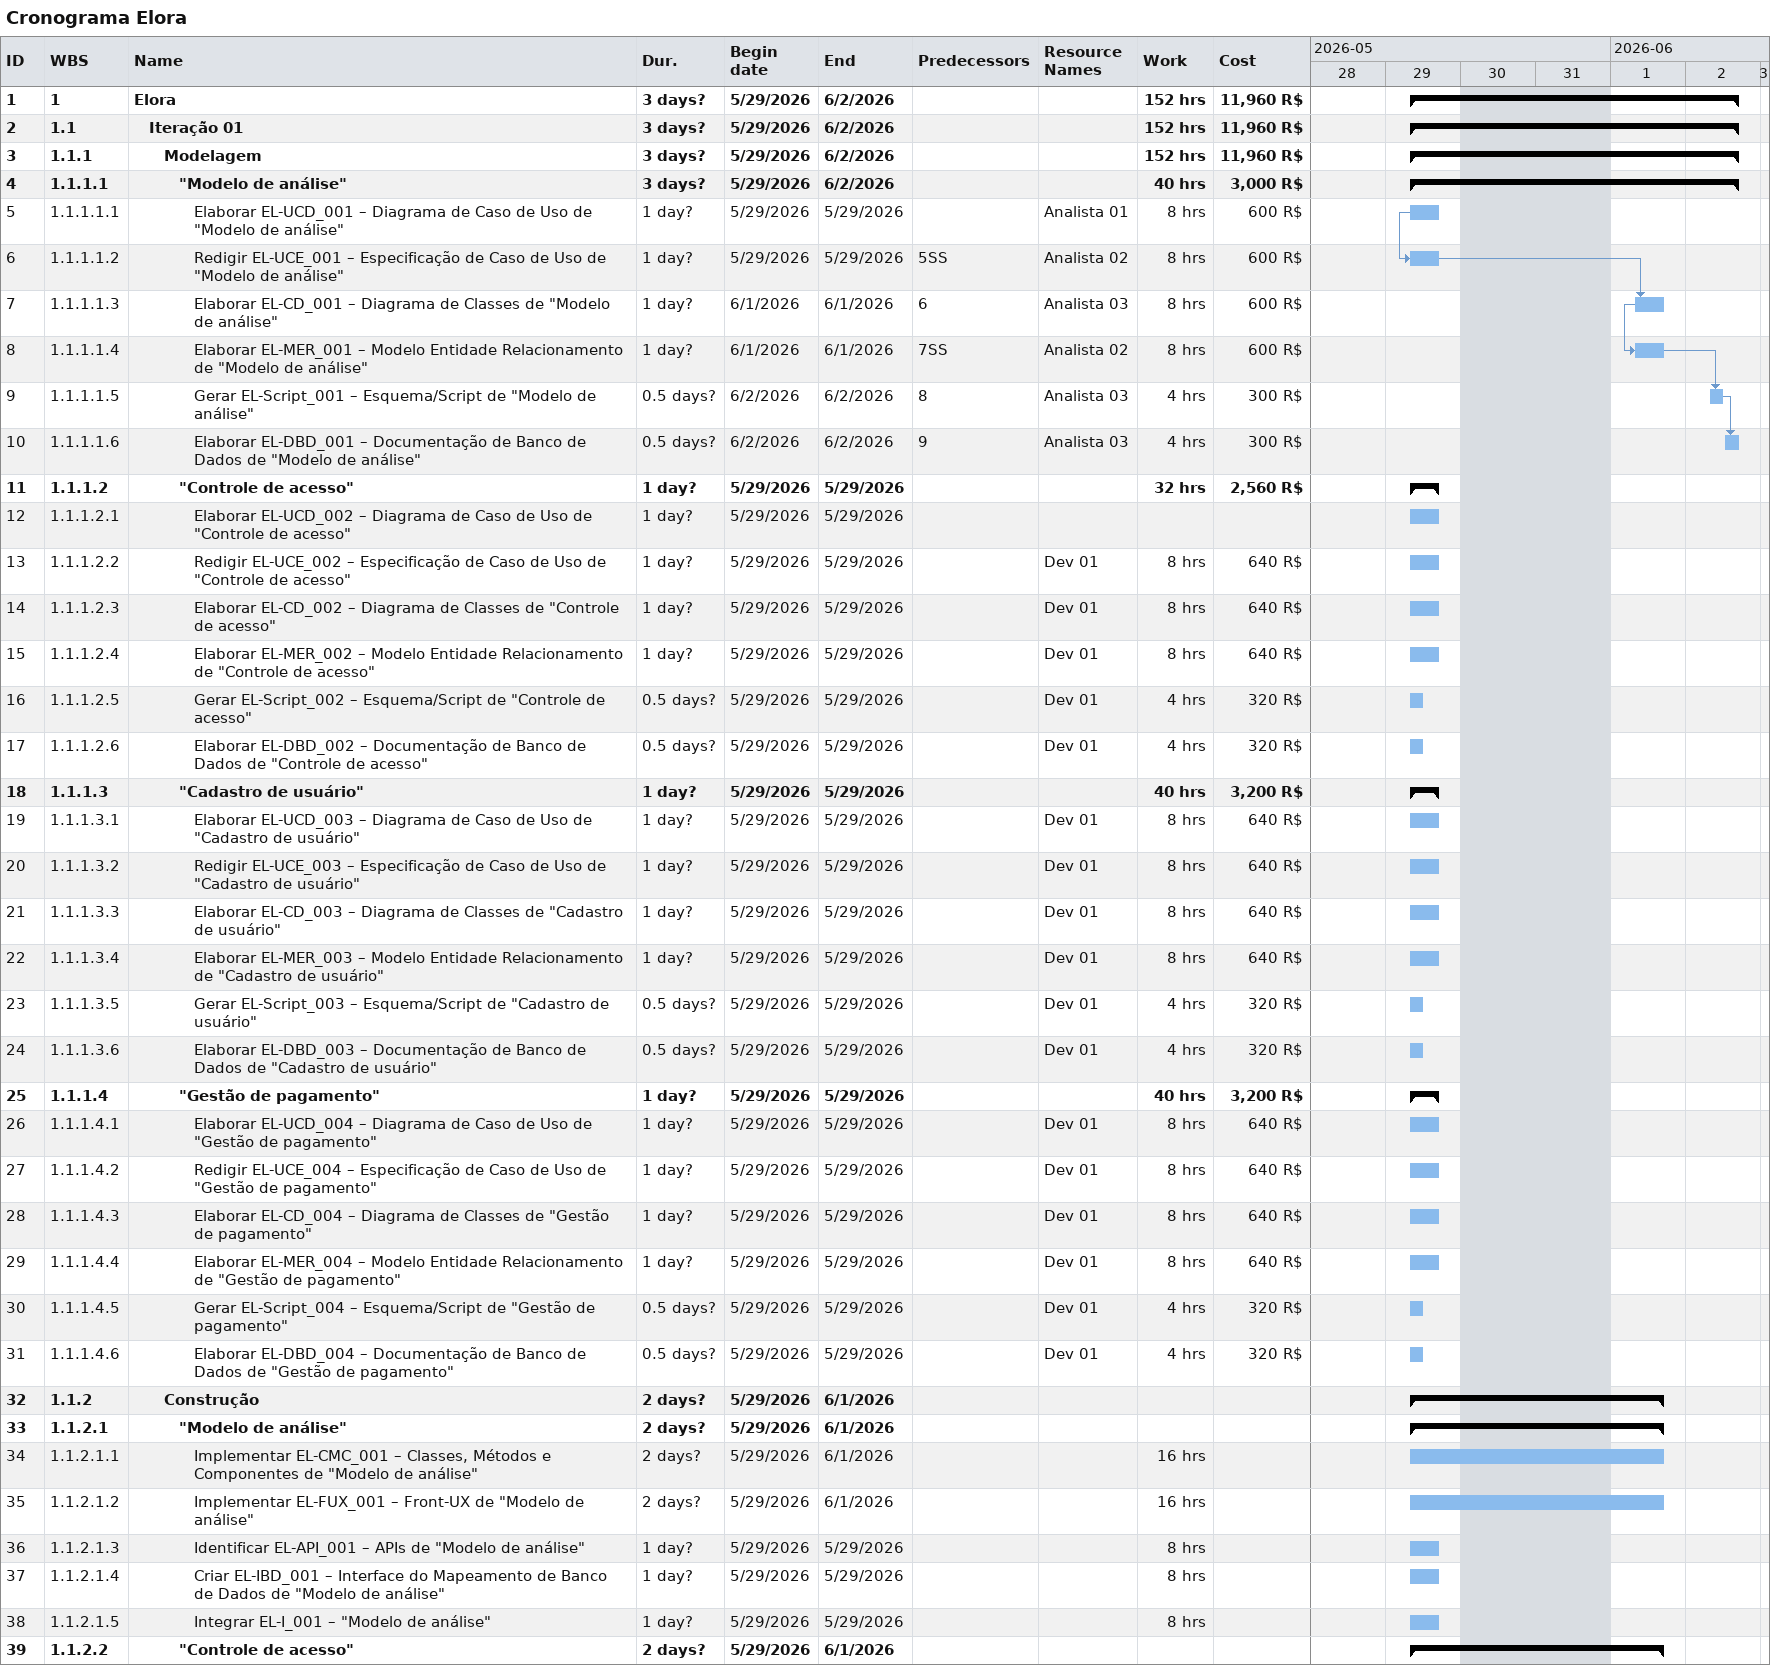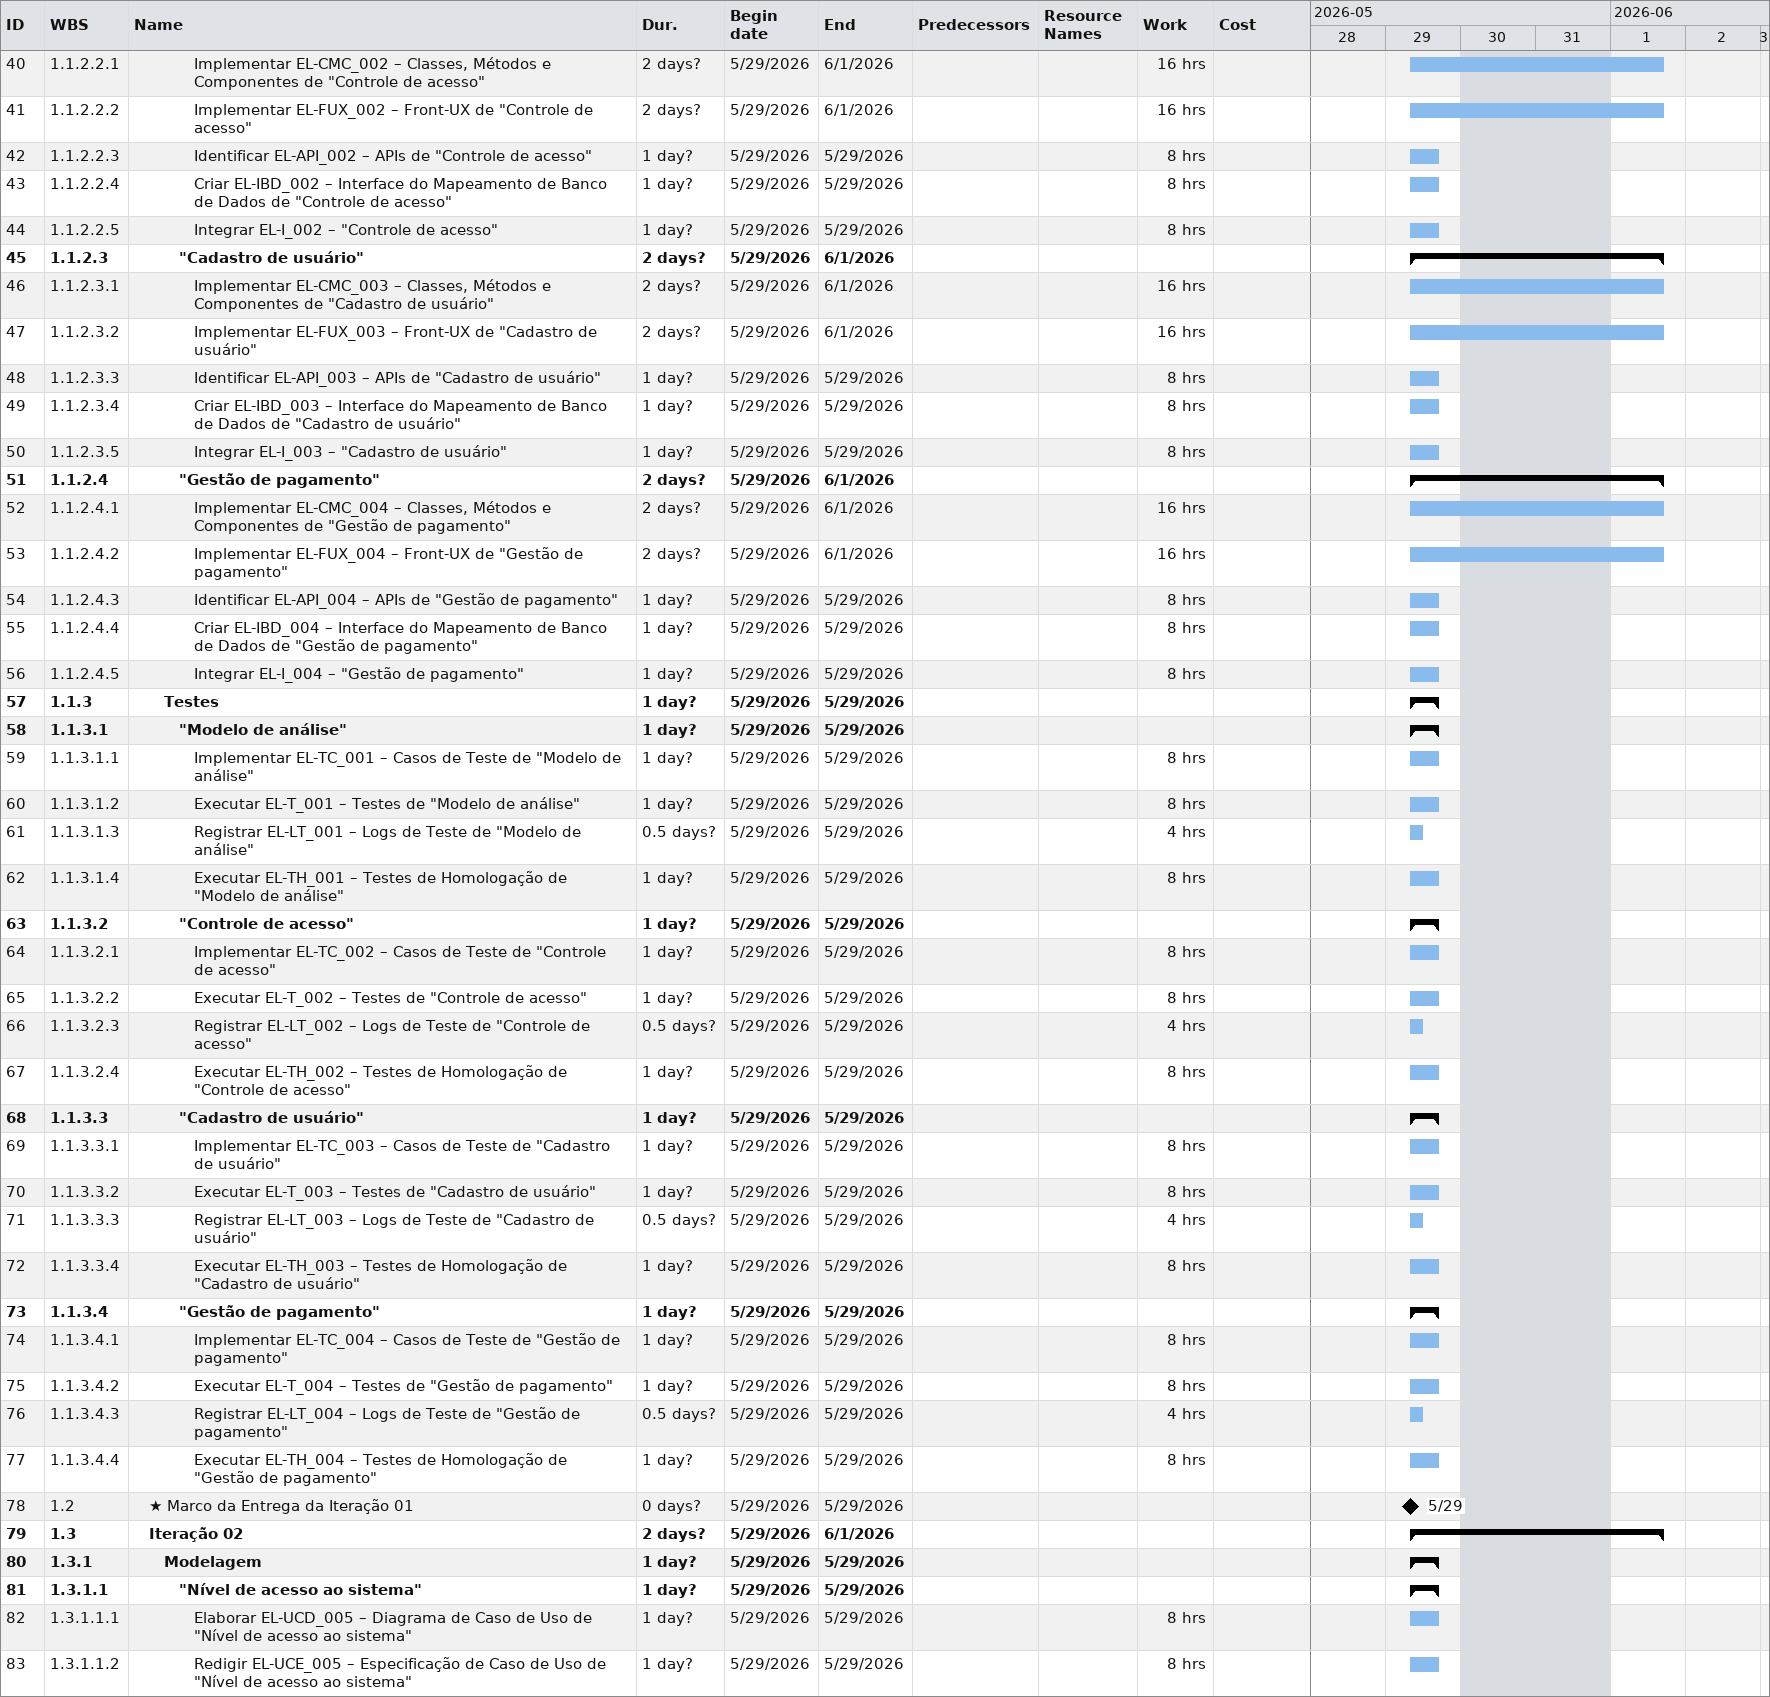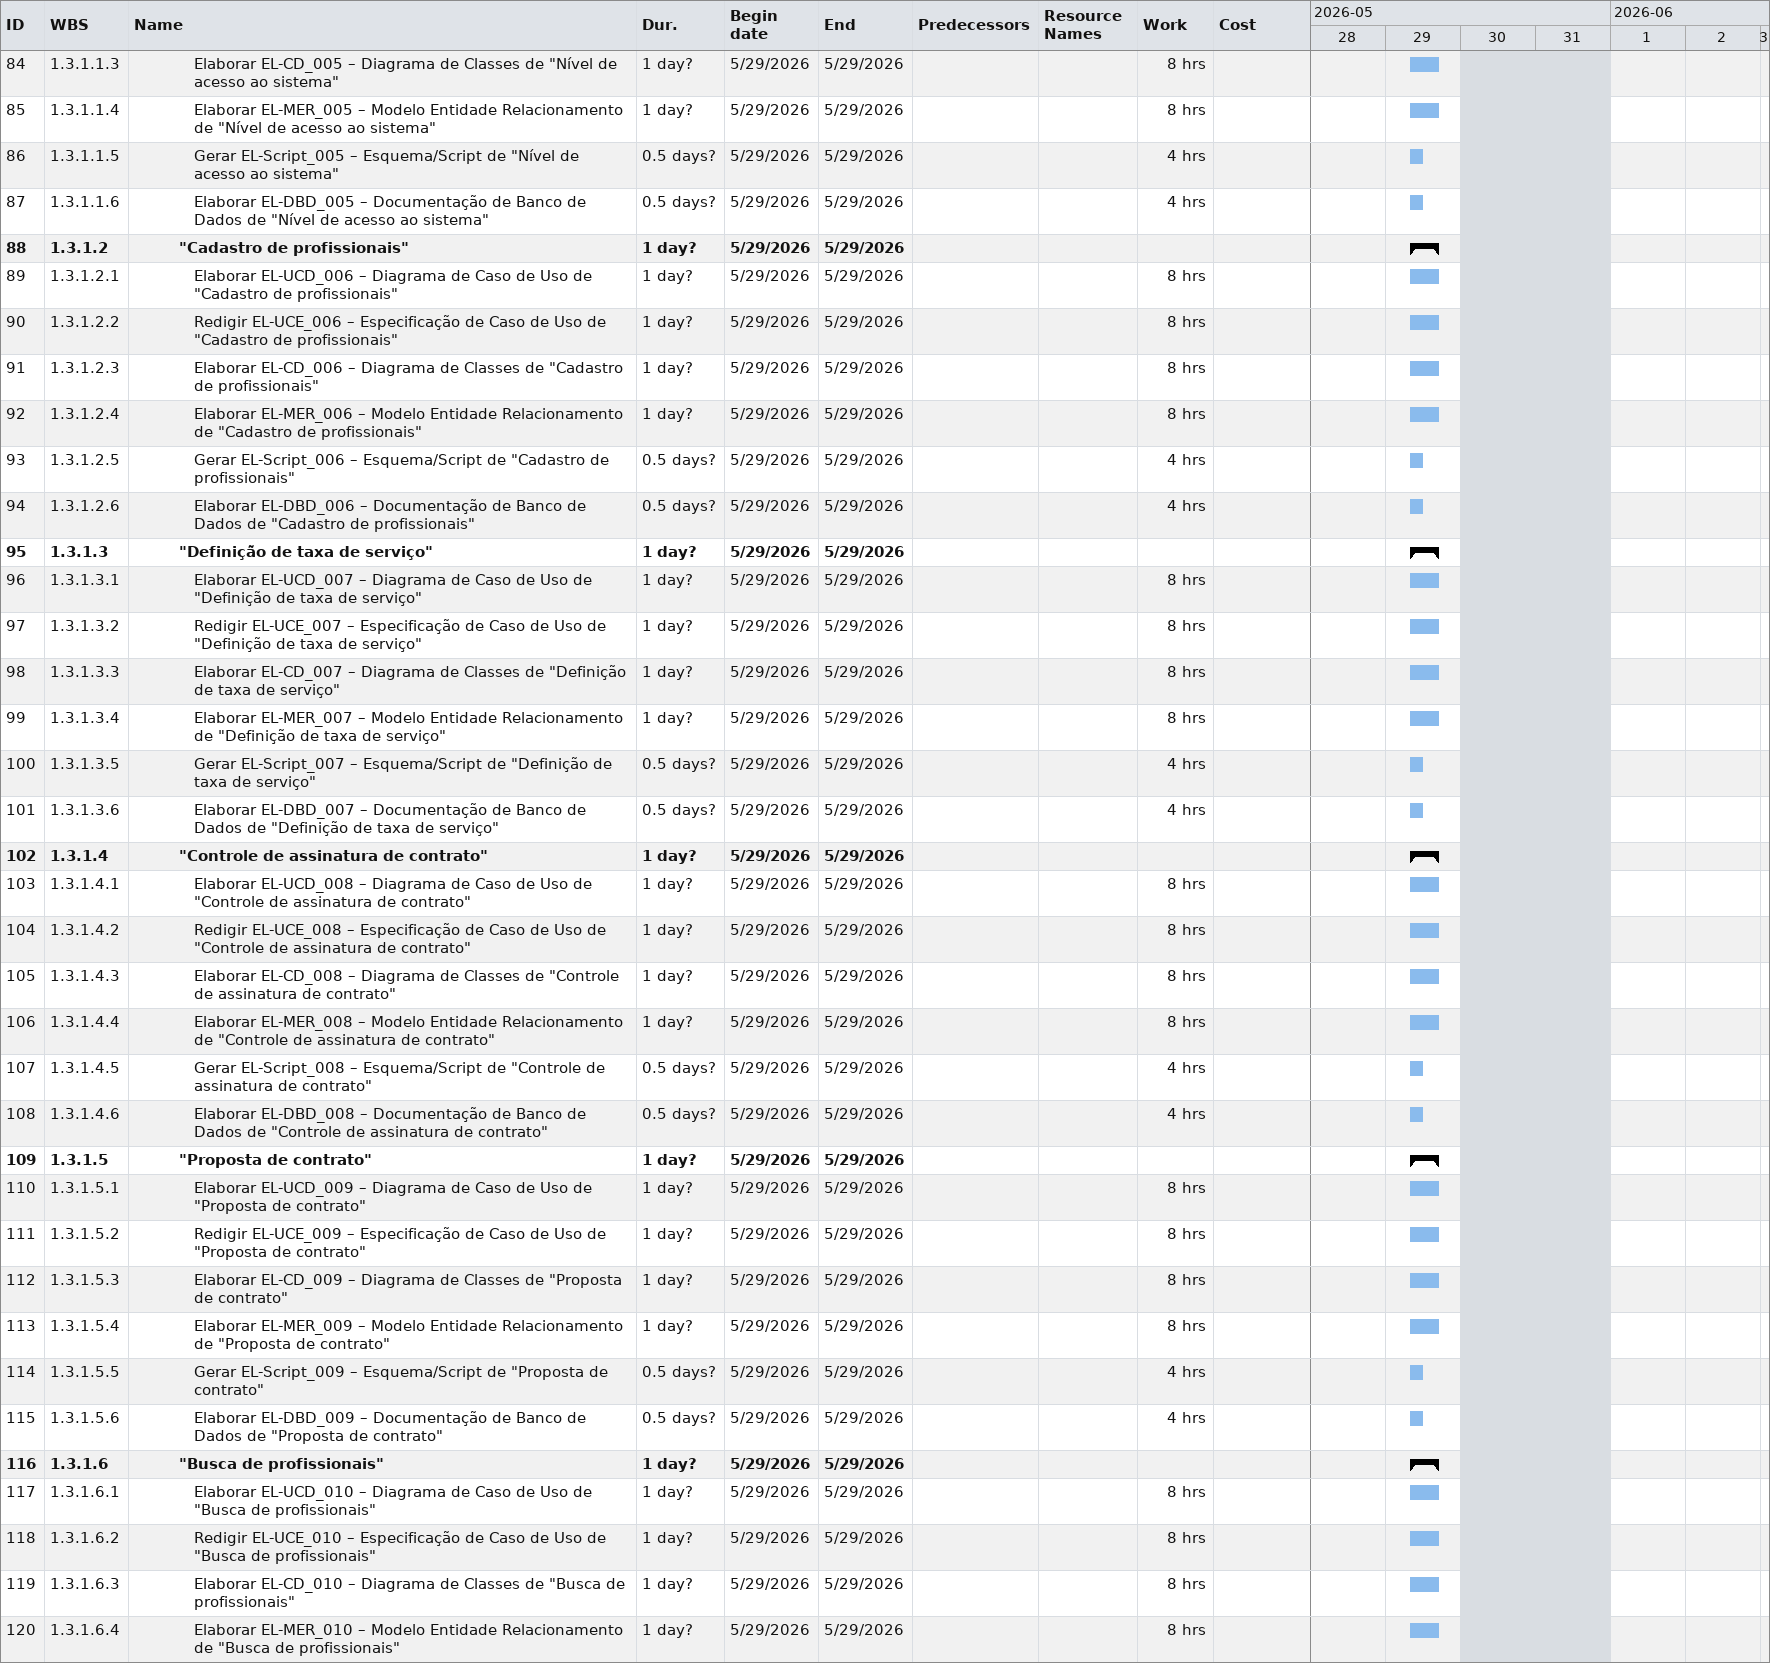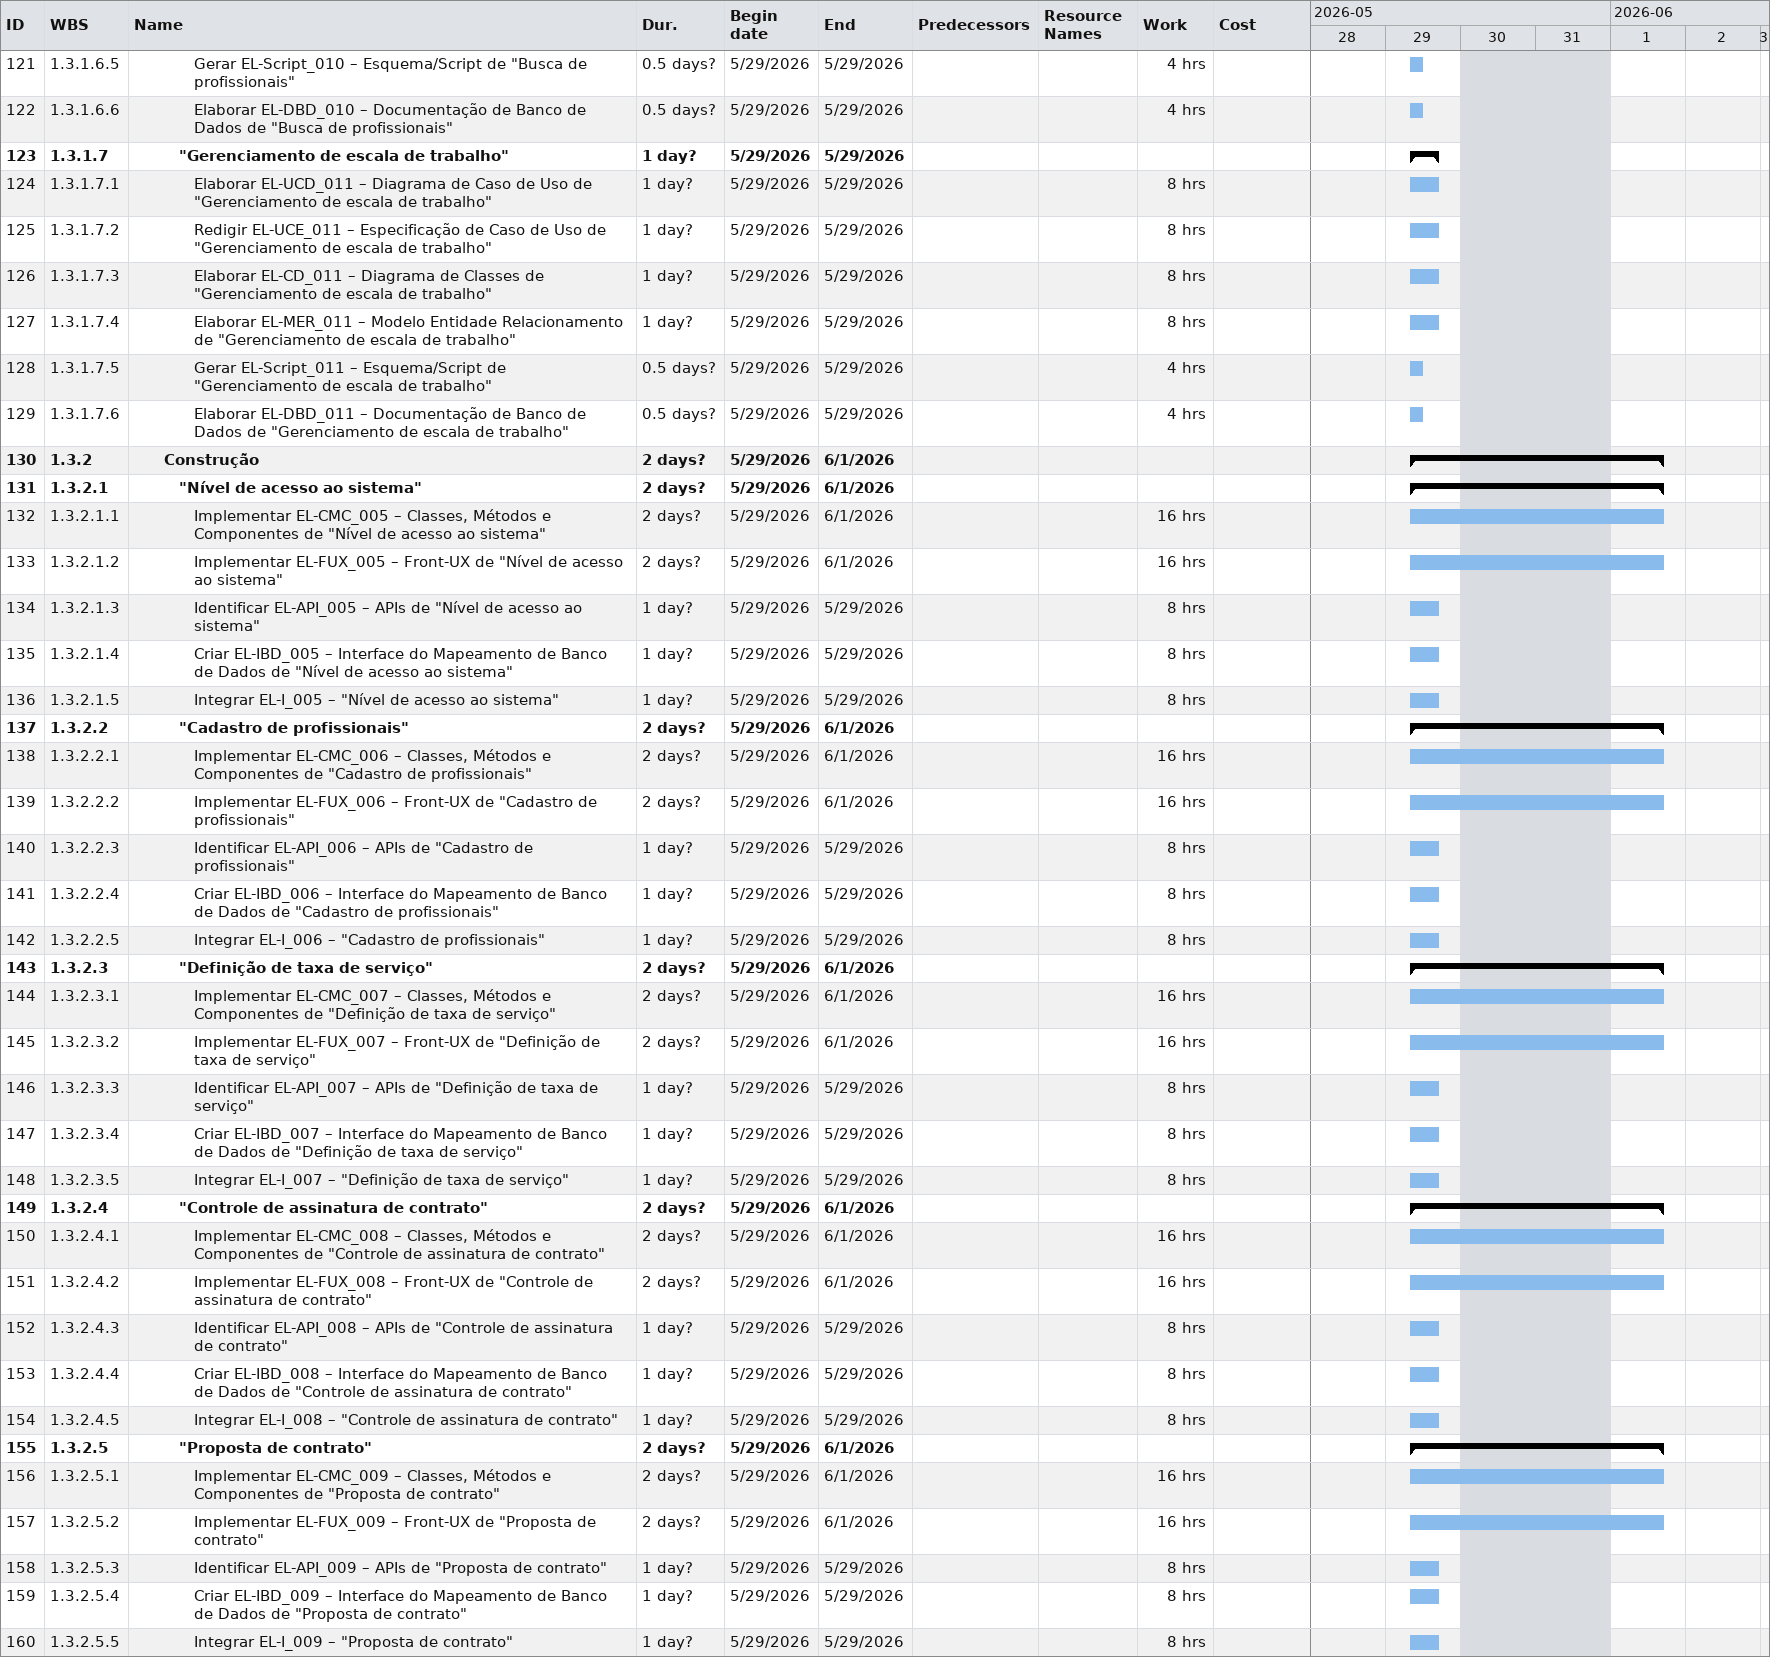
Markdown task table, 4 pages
Cronograma Elora

| ID | WBS | Task | Duration | Start | Finish | Predecessors | Resources | Work (h) | Cost (R$) |
|---|---|---|---|---|---|---|---|---|---|
| 1 | 1 | **Elora** | 3d? | 2026-05-29 | 2026-06-02 |  |  | 152 | 11960 |
| 2 | 1.1 | **Iteração 01** | 3d? | 2026-05-29 | 2026-06-02 |  |  | 152 | 11960 |
| 3 | 1.1.1 | **Modelagem** | 3d? | 2026-05-29 | 2026-06-02 |  |  | 152 | 11960 |
| 4 | 1.1.1.1 | **"Modelo de análise"** | 3d? | 2026-05-29 | 2026-06-02 |  |  | 40 | 3000 |
| 5 | 1.1.1.1.1 | Elaborar EL-UCD_001 – Diagrama de Caso de Uso de "Modelo de análise" | 1d? | 2026-05-29 | 2026-05-29 |  | Analista 01 | 8 | 600 |
| 6 | 1.1.1.1.2 | Redigir EL-UCE_001 – Especificação de Caso de Uso de "Modelo de análise" | 1d? | 2026-05-29 | 2026-05-29 | 5SS | Analista 02 | 8 | 600 |
| 7 | 1.1.1.1.3 | Elaborar EL-CD_001 – Diagrama de Classes de "Modelo de análise" | 1d? | 2026-06-01 | 2026-06-01 | 6 | Analista 03 | 8 | 600 |
| 8 | 1.1.1.1.4 | Elaborar EL-MER_001 – Modelo Entidade Relacionamento de "Modelo de análise" | 1d? | 2026-06-01 | 2026-06-01 | 7SS | Analista 02 | 8 | 600 |
| 9 | 1.1.1.1.5 | Gerar EL-Script_001 – Esquema/Script de "Modelo de análise" | 0.5d? | 2026-06-02 | 2026-06-02 | 8 | Analista 03 | 4 | 300 |
| 10 | 1.1.1.1.6 | Elaborar EL-DBD_001 – Documentação de Banco de Dados de "Modelo de análise" | 0.5d? | 2026-06-02 | 2026-06-02 | 9 | Analista 03 | 4 | 300 |
| 11 | 1.1.1.2 | **"Controle de acesso"** | 1d? | 2026-05-29 | 2026-05-29 |  |  | 32 | 2560 |
| 12 | 1.1.1.2.1 | Elaborar EL-UCD_002 – Diagrama de Caso de Uso de "Controle de acesso" | 1d? | 2026-05-29 | 2026-05-29 |  |  |  |  |
| 13 | 1.1.1.2.2 | Redigir EL-UCE_002 – Especificação de Caso de Uso de "Controle de acesso" | 1d? | 2026-05-29 | 2026-05-29 |  | Dev 01 | 8 | 640 |
| 14 | 1.1.1.2.3 | Elaborar EL-CD_002 – Diagrama de Classes de "Controle de acesso" | 1d? | 2026-05-29 | 2026-05-29 |  | Dev 01 | 8 | 640 |
| 15 | 1.1.1.2.4 | Elaborar EL-MER_002 – Modelo Entidade Relacionamento de "Controle de acesso" | 1d? | 2026-05-29 | 2026-05-29 |  | Dev 01 | 8 | 640 |
| 16 | 1.1.1.2.5 | Gerar EL-Script_002 – Esquema/Script de "Controle de acesso" | 0.5d? | 2026-05-29 | 2026-05-29 |  | Dev 01 | 4 | 320 |
| 17 | 1.1.1.2.6 | Elaborar EL-DBD_002 – Documentação de Banco de Dados de "Controle de acesso" | 0.5d? | 2026-05-29 | 2026-05-29 |  | Dev 01 | 4 | 320 |
| 18 | 1.1.1.3 | **"Cadastro de usuário"** | 1d? | 2026-05-29 | 2026-05-29 |  |  | 40 | 3200 |
| 19 | 1.1.1.3.1 | Elaborar EL-UCD_003 – Diagrama de Caso de Uso de "Cadastro de usuário" | 1d? | 2026-05-29 | 2026-05-29 |  | Dev 01 | 8 | 640 |
| 20 | 1.1.1.3.2 | Redigir EL-UCE_003 – Especificação de Caso de Uso de "Cadastro de usuário" | 1d? | 2026-05-29 | 2026-05-29 |  | Dev 01 | 8 | 640 |
| 21 | 1.1.1.3.3 | Elaborar EL-CD_003 – Diagrama de Classes de "Cadastro de usuário" | 1d? | 2026-05-29 | 2026-05-29 |  | Dev 01 | 8 | 640 |
| 22 | 1.1.1.3.4 | Elaborar EL-MER_003 – Modelo Entidade Relacionamento de "Cadastro de usuário" | 1d? | 2026-05-29 | 2026-05-29 |  | Dev 01 | 8 | 640 |
| 23 | 1.1.1.3.5 | Gerar EL-Script_003 – Esquema/Script de "Cadastro de usuário" | 0.5d? | 2026-05-29 | 2026-05-29 |  | Dev 01 | 4 | 320 |
| 24 | 1.1.1.3.6 | Elaborar EL-DBD_003 – Documentação de Banco de Dados de "Cadastro de usuário" | 0.5d? | 2026-05-29 | 2026-05-29 |  | Dev 01 | 4 | 320 |
| 25 | 1.1.1.4 | **"Gestão de pagamento"** | 1d? | 2026-05-29 | 2026-05-29 |  |  | 40 | 3200 |
| 26 | 1.1.1.4.1 | Elaborar EL-UCD_004 – Diagrama de Caso de Uso de "Gestão de pagamento" | 1d? | 2026-05-29 | 2026-05-29 |  | Dev 01 | 8 | 640 |
| 27 | 1.1.1.4.2 | Redigir EL-UCE_004 – Especificação de Caso de Uso de "Gestão de pagamento" | 1d? | 2026-05-29 | 2026-05-29 |  | Dev 01 | 8 | 640 |
| 28 | 1.1.1.4.3 | Elaborar EL-CD_004 – Diagrama de Classes de "Gestão de pagamento" | 1d? | 2026-05-29 | 2026-05-29 |  | Dev 01 | 8 | 640 |
| 29 | 1.1.1.4.4 | Elaborar EL-MER_004 – Modelo Entidade Relacionamento de "Gestão de pagamento" | 1d? | 2026-05-29 | 2026-05-29 |  | Dev 01 | 8 | 640 |
| 30 | 1.1.1.4.5 | Gerar EL-Script_004 – Esquema/Script de "Gestão de pagamento" | 0.5d? | 2026-05-29 | 2026-05-29 |  | Dev 01 | 4 | 320 |
| 31 | 1.1.1.4.6 | Elaborar EL-DBD_004 – Documentação de Banco de Dados de "Gestão de pagamento" | 0.5d? | 2026-05-29 | 2026-05-29 |  | Dev 01 | 4 | 320 |
| 32 | 1.1.2 | **Construção** | 2d? | 2026-05-29 | 2026-06-01 |  |  |  |  |
| 33 | 1.1.2.1 | **"Modelo de análise"** | 2d? | 2026-05-29 | 2026-06-01 |  |  |  |  |
| 34 | 1.1.2.1.1 | Implementar EL-CMC_001 – Classes, Métodos e Componentes de "Modelo de análise" | 2d? | 2026-05-29 | 2026-06-01 |  |  | 16 |  |
| 35 | 1.1.2.1.2 | Implementar EL-FUX_001 – Front-UX de "Modelo de análise" | 2d? | 2026-05-29 | 2026-06-01 |  |  | 16 |  |
| 36 | 1.1.2.1.3 | Identificar EL-API_001 – APIs de "Modelo de análise" | 1d? | 2026-05-29 | 2026-05-29 |  |  | 8 |  |
| 37 | 1.1.2.1.4 | Criar EL-IBD_001 – Interface do Mapeamento de Banco de Dados de "Modelo de análise" | 1d? | 2026-05-29 | 2026-05-29 |  |  | 8 |  |
| 38 | 1.1.2.1.5 | Integrar EL-I_001 – "Modelo de análise" | 1d? | 2026-05-29 | 2026-05-29 |  |  | 8 |  |
| 39 | 1.1.2.2 | **"Controle de acesso"** | 2d? | 2026-05-29 | 2026-06-01 |  |  |  |  |
| 40 | 1.1.2.2.1 | Implementar EL-CMC_002 – Classes, Métodos e Componentes de "Controle de acesso" | 2d? | 2026-05-29 | 2026-06-01 |  |  | 16 |  |
| 41 | 1.1.2.2.2 | Implementar EL-FUX_002 – Front-UX de "Controle de acesso" | 2d? | 2026-05-29 | 2026-06-01 |  |  | 16 |  |
| 42 | 1.1.2.2.3 | Identificar EL-API_002 – APIs de "Controle de acesso" | 1d? | 2026-05-29 | 2026-05-29 |  |  | 8 |  |
| 43 | 1.1.2.2.4 | Criar EL-IBD_002 – Interface do Mapeamento de Banco de Dados de "Controle de acesso" | 1d? | 2026-05-29 | 2026-05-29 |  |  | 8 |  |
| 44 | 1.1.2.2.5 | Integrar EL-I_002 – "Controle de acesso" | 1d? | 2026-05-29 | 2026-05-29 |  |  | 8 |  |
| 45 | 1.1.2.3 | **"Cadastro de usuário"** | 2d? | 2026-05-29 | 2026-06-01 |  |  |  |  |
| 46 | 1.1.2.3.1 | Implementar EL-CMC_003 – Classes, Métodos e Componentes de "Cadastro de usuário" | 2d? | 2026-05-29 | 2026-06-01 |  |  | 16 |  |
| 47 | 1.1.2.3.2 | Implementar EL-FUX_003 – Front-UX de "Cadastro de usuário" | 2d? | 2026-05-29 | 2026-06-01 |  |  | 16 |  |
| 48 | 1.1.2.3.3 | Identificar EL-API_003 – APIs de "Cadastro de usuário" | 1d? | 2026-05-29 | 2026-05-29 |  |  | 8 |  |
| 49 | 1.1.2.3.4 | Criar EL-IBD_003 – Interface do Mapeamento de Banco de Dados de "Cadastro de usuário" | 1d? | 2026-05-29 | 2026-05-29 |  |  | 8 |  |
| 50 | 1.1.2.3.5 | Integrar EL-I_003 – "Cadastro de usuário" | 1d? | 2026-05-29 | 2026-05-29 |  |  | 8 |  |
| 51 | 1.1.2.4 | **"Gestão de pagamento"** | 2d? | 2026-05-29 | 2026-06-01 |  |  |  |  |
| 52 | 1.1.2.4.1 | Implementar EL-CMC_004 – Classes, Métodos e Componentes de "Gestão de pagamento" | 2d? | 2026-05-29 | 2026-06-01 |  |  | 16 |  |
| 53 | 1.1.2.4.2 | Implementar EL-FUX_004 – Front-UX de "Gestão de pagamento" | 2d? | 2026-05-29 | 2026-06-01 |  |  | 16 |  |
| 54 | 1.1.2.4.3 | Identificar EL-API_004 – APIs de "Gestão de pagamento" | 1d? | 2026-05-29 | 2026-05-29 |  |  | 8 |  |
| 55 | 1.1.2.4.4 | Criar EL-IBD_004 – Interface do Mapeamento de Banco de Dados de "Gestão de pagamento" | 1d? | 2026-05-29 | 2026-05-29 |  |  | 8 |  |
| 56 | 1.1.2.4.5 | Integrar EL-I_004 – "Gestão de pagamento" | 1d? | 2026-05-29 | 2026-05-29 |  |  | 8 |  |
| 57 | 1.1.3 | **Testes** | 1d? | 2026-05-29 | 2026-05-29 |  |  |  |  |
| 58 | 1.1.3.1 | **"Modelo de análise"** | 1d? | 2026-05-29 | 2026-05-29 |  |  |  |  |
| 59 | 1.1.3.1.1 | Implementar EL-TC_001 – Casos de Teste de "Modelo de análise" | 1d? | 2026-05-29 | 2026-05-29 |  |  | 8 |  |
| 60 | 1.1.3.1.2 | Executar EL-T_001 – Testes de "Modelo de análise" | 1d? | 2026-05-29 | 2026-05-29 |  |  | 8 |  |
| 61 | 1.1.3.1.3 | Registrar EL-LT_001 – Logs de Teste de "Modelo de análise" | 0.5d? | 2026-05-29 | 2026-05-29 |  |  | 4 |  |
| 62 | 1.1.3.1.4 | Executar EL-TH_001 – Testes de Homologação de "Modelo de análise" | 1d? | 2026-05-29 | 2026-05-29 |  |  | 8 |  |
| 63 | 1.1.3.2 | **"Controle de acesso"** | 1d? | 2026-05-29 | 2026-05-29 |  |  |  |  |
| 64 | 1.1.3.2.1 | Implementar EL-TC_002 – Casos de Teste de "Controle de acesso" | 1d? | 2026-05-29 | 2026-05-29 |  |  | 8 |  |
| 65 | 1.1.3.2.2 | Executar EL-T_002 – Testes de "Controle de acesso" | 1d? | 2026-05-29 | 2026-05-29 |  |  | 8 |  |
| 66 | 1.1.3.2.3 | Registrar EL-LT_002 – Logs de Teste de "Controle de acesso" | 0.5d? | 2026-05-29 | 2026-05-29 |  |  | 4 |  |
| 67 | 1.1.3.2.4 | Executar EL-TH_002 – Testes de Homologação de "Controle de acesso" | 1d? | 2026-05-29 | 2026-05-29 |  |  | 8 |  |
| 68 | 1.1.3.3 | **"Cadastro de usuário"** | 1d? | 2026-05-29 | 2026-05-29 |  |  |  |  |
| 69 | 1.1.3.3.1 | Implementar EL-TC_003 – Casos de Teste de "Cadastro de usuário" | 1d? | 2026-05-29 | 2026-05-29 |  |  | 8 |  |
| 70 | 1.1.3.3.2 | Executar EL-T_003 – Testes de "Cadastro de usuário" | 1d? | 2026-05-29 | 2026-05-29 |  |  | 8 |  |
| 71 | 1.1.3.3.3 | Registrar EL-LT_003 – Logs de Teste de "Cadastro de usuário" | 0.5d? | 2026-05-29 | 2026-05-29 |  |  | 4 |  |
| 72 | 1.1.3.3.4 | Executar EL-TH_003 – Testes de Homologação de "Cadastro de usuário" | 1d? | 2026-05-29 | 2026-05-29 |  |  | 8 |  |
| 73 | 1.1.3.4 | **"Gestão de pagamento"** | 1d? | 2026-05-29 | 2026-05-29 |  |  |  |  |
| 74 | 1.1.3.4.1 | Implementar EL-TC_004 – Casos de Teste de "Gestão de pagamento" | 1d? | 2026-05-29 | 2026-05-29 |  |  | 8 |  |
| 75 | 1.1.3.4.2 | Executar EL-T_004 – Testes de "Gestão de pagamento" | 1d? | 2026-05-29 | 2026-05-29 |  |  | 8 |  |
| 76 | 1.1.3.4.3 | Registrar EL-LT_004 – Logs de Teste de "Gestão de pagamento" | 0.5d? | 2026-05-29 | 2026-05-29 |  |  | 4 |  |
| 77 | 1.1.3.4.4 | Executar EL-TH_004 – Testes de Homologação de "Gestão de pagamento" | 1d? | 2026-05-29 | 2026-05-29 |  |  | 8 |  |
| 78 | 1.2 | ★ Marco da Entrega da Iteração 01 | 0d? | 2026-05-29 | 2026-05-29 |  |  |  |  |
| 79 | 1.3 | **Iteração 02** | 2d? | 2026-05-29 | 2026-06-01 |  |  |  |  |
| 80 | 1.3.1 | **Modelagem** | 1d? | 2026-05-29 | 2026-05-29 |  |  |  |  |
| 81 | 1.3.1.1 | **"Nível de acesso ao sistema"** | 1d? | 2026-05-29 | 2026-05-29 |  |  |  |  |
| 82 | 1.3.1.1.1 | Elaborar EL-UCD_005 – Diagrama de Caso de Uso de "Nível de acesso ao sistema" | 1d? | 2026-05-29 | 2026-05-29 |  |  | 8 |  |
| 83 | 1.3.1.1.2 | Redigir EL-UCE_005 – Especificação de Caso de Uso de "Nível de acesso ao sistema" | 1d? | 2026-05-29 | 2026-05-29 |  |  | 8 |  |
| 84 | 1.3.1.1.3 | Elaborar EL-CD_005 – Diagrama de Classes de "Nível de acesso ao sistema" | 1d? | 2026-05-29 | 2026-05-29 |  |  | 8 |  |
| 85 | 1.3.1.1.4 | Elaborar EL-MER_005 – Modelo Entidade Relacionamento de "Nível de acesso ao sistema" | 1d? | 2026-05-29 | 2026-05-29 |  |  | 8 |  |
| 86 | 1.3.1.1.5 | Gerar EL-Script_005 – Esquema/Script de "Nível de acesso ao sistema" | 0.5d? | 2026-05-29 | 2026-05-29 |  |  | 4 |  |
| 87 | 1.3.1.1.6 | Elaborar EL-DBD_005 – Documentação de Banco de Dados de "Nível de acesso ao sistema" | 0.5d? | 2026-05-29 | 2026-05-29 |  |  | 4 |  |
| 88 | 1.3.1.2 | **"Cadastro de profissionais"** | 1d? | 2026-05-29 | 2026-05-29 |  |  |  |  |
| 89 | 1.3.1.2.1 | Elaborar EL-UCD_006 – Diagrama de Caso de Uso de "Cadastro de profissionais" | 1d? | 2026-05-29 | 2026-05-29 |  |  | 8 |  |
| 90 | 1.3.1.2.2 | Redigir EL-UCE_006 – Especificação de Caso de Uso de "Cadastro de profissionais" | 1d? | 2026-05-29 | 2026-05-29 |  |  | 8 |  |
| 91 | 1.3.1.2.3 | Elaborar EL-CD_006 – Diagrama de Classes de "Cadastro de profissionais" | 1d? | 2026-05-29 | 2026-05-29 |  |  | 8 |  |
| 92 | 1.3.1.2.4 | Elaborar EL-MER_006 – Modelo Entidade Relacionamento de "Cadastro de profissionais" | 1d? | 2026-05-29 | 2026-05-29 |  |  | 8 |  |
| 93 | 1.3.1.2.5 | Gerar EL-Script_006 – Esquema/Script de "Cadastro de profissionais" | 0.5d? | 2026-05-29 | 2026-05-29 |  |  | 4 |  |
| 94 | 1.3.1.2.6 | Elaborar EL-DBD_006 – Documentação de Banco de Dados de "Cadastro de profissionais" | 0.5d? | 2026-05-29 | 2026-05-29 |  |  | 4 |  |
| 95 | 1.3.1.3 | **"Definição de taxa de serviço"** | 1d? | 2026-05-29 | 2026-05-29 |  |  |  |  |
| 96 | 1.3.1.3.1 | Elaborar EL-UCD_007 – Diagrama de Caso de Uso de "Definição de taxa de serviço" | 1d? | 2026-05-29 | 2026-05-29 |  |  | 8 |  |
| 97 | 1.3.1.3.2 | Redigir EL-UCE_007 – Especificação de Caso de Uso de "Definição de taxa de serviço" | 1d? | 2026-05-29 | 2026-05-29 |  |  | 8 |  |
| 98 | 1.3.1.3.3 | Elaborar EL-CD_007 – Diagrama de Classes de "Definição de taxa de serviço" | 1d? | 2026-05-29 | 2026-05-29 |  |  | 8 |  |
| 99 | 1.3.1.3.4 | Elaborar EL-MER_007 – Modelo Entidade Relacionamento de "Definição de taxa de serviço" | 1d? | 2026-05-29 | 2026-05-29 |  |  | 8 |  |
| 100 | 1.3.1.3.5 | Gerar EL-Script_007 – Esquema/Script de "Definição de taxa de serviço" | 0.5d? | 2026-05-29 | 2026-05-29 |  |  | 4 |  |
| 101 | 1.3.1.3.6 | Elaborar EL-DBD_007 – Documentação de Banco de Dados de "Definição de taxa de serviço" | 0.5d? | 2026-05-29 | 2026-05-29 |  |  | 4 |  |
| 102 | 1.3.1.4 | **"Controle de assinatura de contrato"** | 1d? | 2026-05-29 | 2026-05-29 |  |  |  |  |
| 103 | 1.3.1.4.1 | Elaborar EL-UCD_008 – Diagrama de Caso de Uso de "Controle de assinatura de contrato" | 1d? | 2026-05-29 | 2026-05-29 |  |  | 8 |  |
| 104 | 1.3.1.4.2 | Redigir EL-UCE_008 – Especificação de Caso de Uso de "Controle de assinatura de contrato" | 1d? | 2026-05-29 | 2026-05-29 |  |  | 8 |  |
| 105 | 1.3.1.4.3 | Elaborar EL-CD_008 – Diagrama de Classes de "Controle de assinatura de contrato" | 1d? | 2026-05-29 | 2026-05-29 |  |  | 8 |  |
| 106 | 1.3.1.4.4 | Elaborar EL-MER_008 – Modelo Entidade Relacionamento de "Controle de assinatura de contrato" | 1d? | 2026-05-29 | 2026-05-29 |  |  | 8 |  |
| 107 | 1.3.1.4.5 | Gerar EL-Script_008 – Esquema/Script de "Controle de assinatura de contrato" | 0.5d? | 2026-05-29 | 2026-05-29 |  |  | 4 |  |
| 108 | 1.3.1.4.6 | Elaborar EL-DBD_008 – Documentação de Banco de Dados de "Controle de assinatura de contrato" | 0.5d? | 2026-05-29 | 2026-05-29 |  |  | 4 |  |
| 109 | 1.3.1.5 | **"Proposta de contrato"** | 1d? | 2026-05-29 | 2026-05-29 |  |  |  |  |
| 110 | 1.3.1.5.1 | Elaborar EL-UCD_009 – Diagrama de Caso de Uso de "Proposta de contrato" | 1d? | 2026-05-29 | 2026-05-29 |  |  | 8 |  |
| 111 | 1.3.1.5.2 | Redigir EL-UCE_009 – Especificação de Caso de Uso de "Proposta de contrato" | 1d? | 2026-05-29 | 2026-05-29 |  |  | 8 |  |
| 112 | 1.3.1.5.3 | Elaborar EL-CD_009 – Diagrama de Classes de "Proposta de contrato" | 1d? | 2026-05-29 | 2026-05-29 |  |  | 8 |  |
| 113 | 1.3.1.5.4 | Elaborar EL-MER_009 – Modelo Entidade Relacionamento de "Proposta de contrato" | 1d? | 2026-05-29 | 2026-05-29 |  |  | 8 |  |
| 114 | 1.3.1.5.5 | Gerar EL-Script_009 – Esquema/Script de "Proposta de contrato" | 0.5d? | 2026-05-29 | 2026-05-29 |  |  | 4 |  |
| 115 | 1.3.1.5.6 | Elaborar EL-DBD_009 – Documentação de Banco de Dados de "Proposta de contrato" | 0.5d? | 2026-05-29 | 2026-05-29 |  |  | 4 |  |
| 116 | 1.3.1.6 | **"Busca de profissionais"** | 1d? | 2026-05-29 | 2026-05-29 |  |  |  |  |
| 117 | 1.3.1.6.1 | Elaborar EL-UCD_010 – Diagrama de Caso de Uso de "Busca de profissionais" | 1d? | 2026-05-29 | 2026-05-29 |  |  | 8 |  |
| 118 | 1.3.1.6.2 | Redigir EL-UCE_010 – Especificação de Caso de Uso de "Busca de profissionais" | 1d? | 2026-05-29 | 2026-05-29 |  |  | 8 |  |
| 119 | 1.3.1.6.3 | Elaborar EL-CD_010 – Diagrama de Classes de "Busca de profissionais" | 1d? | 2026-05-29 | 2026-05-29 |  |  | 8 |  |
| 120 | 1.3.1.6.4 | Elaborar EL-MER_010 – Modelo Entidade Relacionamento de "Busca de profissionais" | 1d? | 2026-05-29 | 2026-05-29 |  |  | 8 |  |
| 121 | 1.3.1.6.5 | Gerar EL-Script_010 – Esquema/Script de "Busca de profissionais" | 0.5d? | 2026-05-29 | 2026-05-29 |  |  | 4 |  |
| 122 | 1.3.1.6.6 | Elaborar EL-DBD_010 – Documentação de Banco de Dados de "Busca de profissionais" | 0.5d? | 2026-05-29 | 2026-05-29 |  |  | 4 |  |
| 123 | 1.3.1.7 | **"Gerenciamento de escala de trabalho"** | 1d? | 2026-05-29 | 2026-05-29 |  |  |  |  |
| 124 | 1.3.1.7.1 | Elaborar EL-UCD_011 – Diagrama de Caso de Uso de "Gerenciamento de escala de trabalho" | 1d? | 2026-05-29 | 2026-05-29 |  |  | 8 |  |
| 125 | 1.3.1.7.2 | Redigir EL-UCE_011 – Especificação de Caso de Uso de "Gerenciamento de escala de trabalho" | 1d? | 2026-05-29 | 2026-05-29 |  |  | 8 |  |
| 126 | 1.3.1.7.3 | Elaborar EL-CD_011 – Diagrama de Classes de "Gerenciamento de escala de trabalho" | 1d? | 2026-05-29 | 2026-05-29 |  |  | 8 |  |
| 127 | 1.3.1.7.4 | Elaborar EL-MER_011 – Modelo Entidade Relacionamento de "Gerenciamento de escala de trabalho" | 1d? | 2026-05-29 | 2026-05-29 |  |  | 8 |  |
| 128 | 1.3.1.7.5 | Gerar EL-Script_011 – Esquema/Script de "Gerenciamento de escala de trabalho" | 0.5d? | 2026-05-29 | 2026-05-29 |  |  | 4 |  |
| 129 | 1.3.1.7.6 | Elaborar EL-DBD_011 – Documentação de Banco de Dados de "Gerenciamento de escala de trabalho" | 0.5d? | 2026-05-29 | 2026-05-29 |  |  | 4 |  |
| 130 | 1.3.2 | **Construção** | 2d? | 2026-05-29 | 2026-06-01 |  |  |  |  |
| 131 | 1.3.2.1 | **"Nível de acesso ao sistema"** | 2d? | 2026-05-29 | 2026-06-01 |  |  |  |  |
| 132 | 1.3.2.1.1 | Implementar EL-CMC_005 – Classes, Métodos e Componentes de "Nível de acesso ao sistema" | 2d? | 2026-05-29 | 2026-06-01 |  |  | 16 |  |
| 133 | 1.3.2.1.2 | Implementar EL-FUX_005 – Front-UX de "Nível de acesso ao sistema" | 2d? | 2026-05-29 | 2026-06-01 |  |  | 16 |  |
| 134 | 1.3.2.1.3 | Identificar EL-API_005 – APIs de "Nível de acesso ao sistema" | 1d? | 2026-05-29 | 2026-05-29 |  |  | 8 |  |
| 135 | 1.3.2.1.4 | Criar EL-IBD_005 – Interface do Mapeamento de Banco de Dados de "Nível de acesso ao sistema" | 1d? | 2026-05-29 | 2026-05-29 |  |  | 8 |  |
| 136 | 1.3.2.1.5 | Integrar EL-I_005 – "Nível de acesso ao sistema" | 1d? | 2026-05-29 | 2026-05-29 |  |  | 8 |  |
| 137 | 1.3.2.2 | **"Cadastro de profissionais"** | 2d? | 2026-05-29 | 2026-06-01 |  |  |  |  |
| 138 | 1.3.2.2.1 | Implementar EL-CMC_006 – Classes, Métodos e Componentes de "Cadastro de profissionais" | 2d? | 2026-05-29 | 2026-06-01 |  |  | 16 |  |
| 139 | 1.3.2.2.2 | Implementar EL-FUX_006 – Front-UX de "Cadastro de profissionais" | 2d? | 2026-05-29 | 2026-06-01 |  |  | 16 |  |
| 140 | 1.3.2.2.3 | Identificar EL-API_006 – APIs de "Cadastro de profissionais" | 1d? | 2026-05-29 | 2026-05-29 |  |  | 8 |  |
| 141 | 1.3.2.2.4 | Criar EL-IBD_006 – Interface do Mapeamento de Banco de Dados de "Cadastro de profissionais" | 1d? | 2026-05-29 | 2026-05-29 |  |  | 8 |  |
| 142 | 1.3.2.2.5 | Integrar EL-I_006 – "Cadastro de profissionais" | 1d? | 2026-05-29 | 2026-05-29 |  |  | 8 |  |
| 143 | 1.3.2.3 | **"Definição de taxa de serviço"** | 2d? | 2026-05-29 | 2026-06-01 |  |  |  |  |
| 144 | 1.3.2.3.1 | Implementar EL-CMC_007 – Classes, Métodos e Componentes de "Definição de taxa de serviço" | 2d? | 2026-05-29 | 2026-06-01 |  |  | 16 |  |
| 145 | 1.3.2.3.2 | Implementar EL-FUX_007 – Front-UX de "Definição de taxa de serviço" | 2d? | 2026-05-29 | 2026-06-01 |  |  | 16 |  |
| 146 | 1.3.2.3.3 | Identificar EL-API_007 – APIs de "Definição de taxa de serviço" | 1d? | 2026-05-29 | 2026-05-29 |  |  | 8 |  |
| 147 | 1.3.2.3.4 | Criar EL-IBD_007 – Interface do Mapeamento de Banco de Dados de "Definição de taxa de serviço" | 1d? | 2026-05-29 | 2026-05-29 |  |  | 8 |  |
| 148 | 1.3.2.3.5 | Integrar EL-I_007 – "Definição de taxa de serviço" | 1d? | 2026-05-29 | 2026-05-29 |  |  | 8 |  |
| 149 | 1.3.2.4 | **"Controle de assinatura de contrato"** | 2d? | 2026-05-29 | 2026-06-01 |  |  |  |  |
| 150 | 1.3.2.4.1 | Implementar EL-CMC_008 – Classes, Métodos e Componentes de "Controle de assinatura de contrato" | 2d? | 2026-05-29 | 2026-06-01 |  |  | 16 |  |
| 151 | 1.3.2.4.2 | Implementar EL-FUX_008 – Front-UX de "Controle de assinatura de contrato" | 2d? | 2026-05-29 | 2026-06-01 |  |  | 16 |  |
| 152 | 1.3.2.4.3 | Identificar EL-API_008 – APIs de "Controle de assinatura de contrato" | 1d? | 2026-05-29 | 2026-05-29 |  |  | 8 |  |
| 153 | 1.3.2.4.4 | Criar EL-IBD_008 – Interface do Mapeamento de Banco de Dados de "Controle de assinatura de contrato" | 1d? | 2026-05-29 | 2026-05-29 |  |  | 8 |  |
| 154 | 1.3.2.4.5 | Integrar EL-I_008 – "Controle de assinatura de contrato" | 1d? | 2026-05-29 | 2026-05-29 |  |  | 8 |  |
| 155 | 1.3.2.5 | **"Proposta de contrato"** | 2d? | 2026-05-29 | 2026-06-01 |  |  |  |  |
| 156 | 1.3.2.5.1 | Implementar EL-CMC_009 – Classes, Métodos e Componentes de "Proposta de contrato" | 2d? | 2026-05-29 | 2026-06-01 |  |  | 16 |  |
| 157 | 1.3.2.5.2 | Implementar EL-FUX_009 – Front-UX de "Proposta de contrato" | 2d? | 2026-05-29 | 2026-06-01 |  |  | 16 |  |
| 158 | 1.3.2.5.3 | Identificar EL-API_009 – APIs de "Proposta de contrato" | 1d? | 2026-05-29 | 2026-05-29 |  |  | 8 |  |
| 159 | 1.3.2.5.4 | Criar EL-IBD_009 – Interface do Mapeamento de Banco de Dados de "Proposta de contrato" | 1d? | 2026-05-29 | 2026-05-29 |  |  | 8 |  |
| 160 | 1.3.2.5.5 | Integrar EL-I_009 – "Proposta de contrato" | 1d? | 2026-05-29 | 2026-05-29 |  |  | 8 |  |
